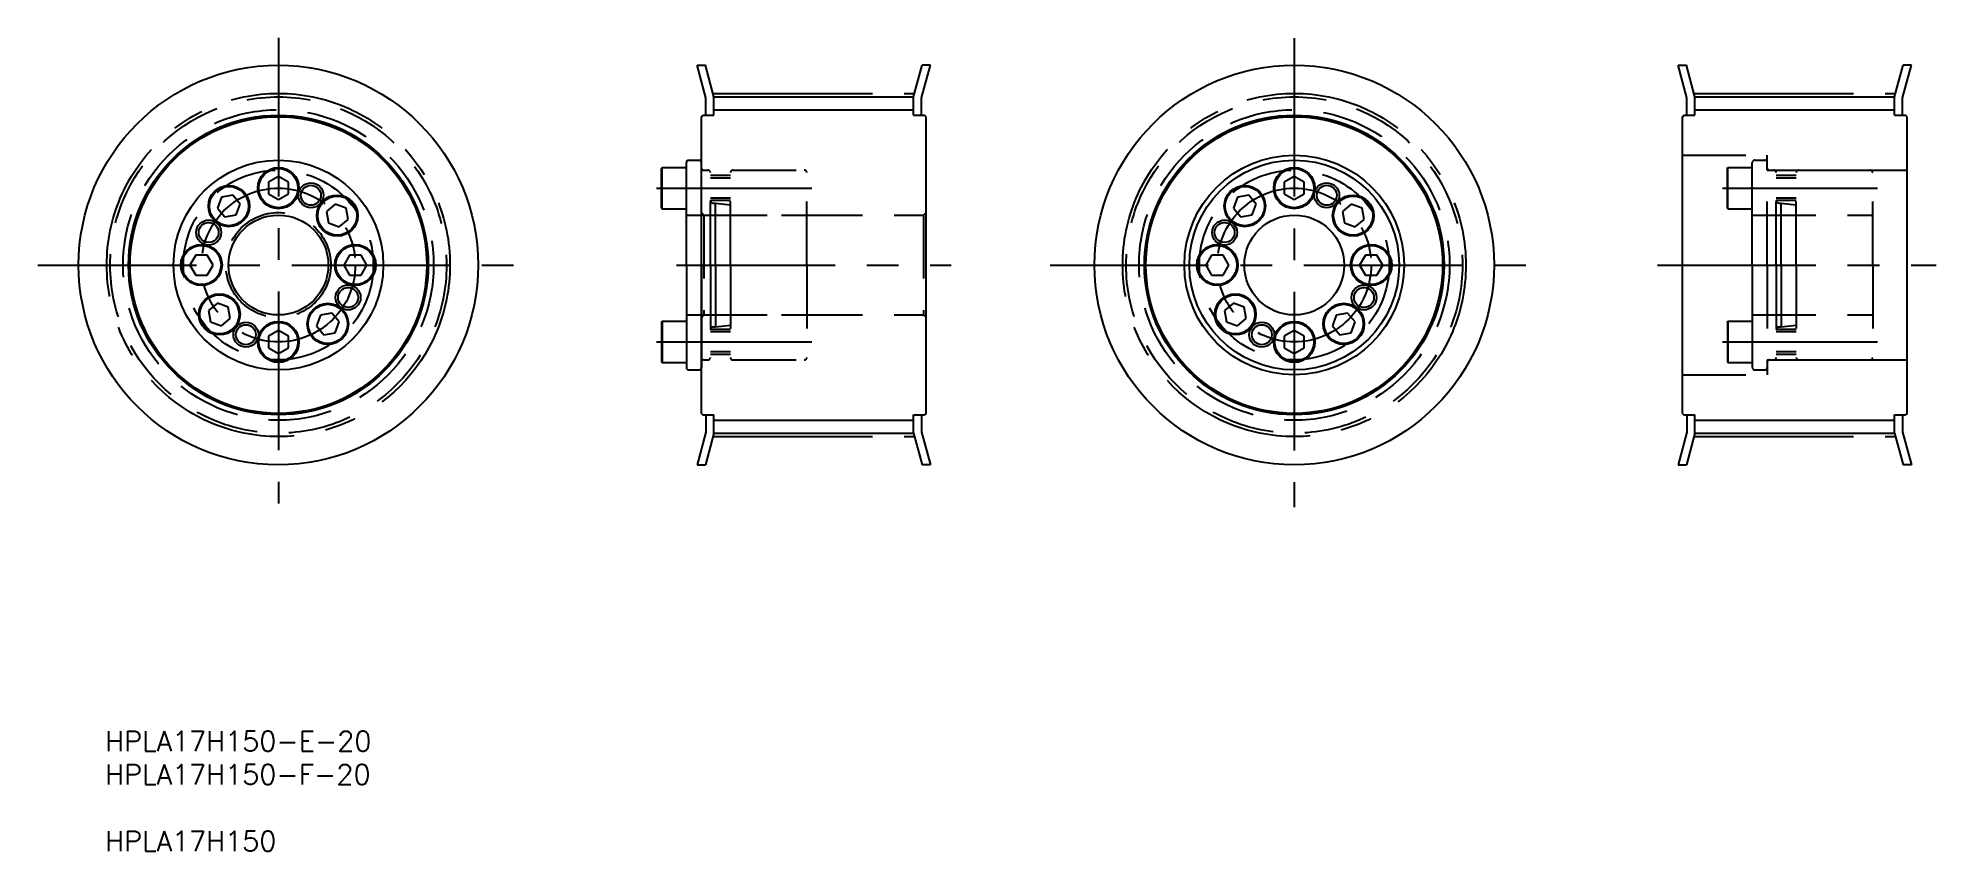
# Model space of a CAD drawing. Extents: x 2 to 382, y -15 to 148.
import ezdxf

# ---------------------------------------------------------------- set-up
doc = ezdxf.new("R2010")
doc.units = 0
doc.linetypes.add('CENTER', pattern=[50.8, 31.75, -6.35, 6.35, -6.35])
doc.linetypes.add('DASHED', pattern=[19.05, 12.7, -6.35])
doc.layers.get('0').update_dxf_attribs({"linetype": 'CONTINUOUS'})
doc.layers.add('CENTER', color=1, linetype='CENTER')
doc.styles.add('MISUMI', font='txt.shx')

# ---------------------------------------------------------------- blocks, each defined once
blk = doc.blocks.new('*U6')
at = {"color": 7, "linetype": 'CONTINUOUS', "style": 'MISUMI'}
for s, p in [('HPLA17H150-E-20', (15.05, 4.8)), ('HPLA17H150-F-20', (15.05, -1.87)), ('HPLA17H150', (15.05, -15.2))]:
    blk.add_text(s, height=4, dxfattribs=at).set_placement(p)

msp = doc.modelspace()

# ---------------------------------------------------------------- linework, layer by layer
at = {"color": 7, "linetype": 'CONTINUOUS'}
for p, q in [((135.33, 135.61), (133.58, 142.14)), ((133.58, 142.14), (135.24, 142.14)), ((136.93, 135.82), (135.24, 142.14)), ((176.93, 135.82), (178.63, 142.14)), ((178.53, 135.61), (180.28, 142.14)), ((180.28, 142.14), (178.63, 142.14)), ((331.75, 135.61), (330, 142.14)), ((330, 142.14), (331.65, 142.14)), ((333.35, 135.82), (331.65, 142.14)), ((373.35, 135.82), (375.04, 142.14)), ((374.95, 135.61), (376.7, 142.14)), ((376.7, 142.14), (375.04, 142.14)), ((135.33, 132.14), (135.33, 135.61)), ((136.93, 135.82), (176.93, 135.82)), ((136.93, 132.14), (136.93, 135.82)), ((176.93, 132.14), (176.93, 135.82)), ((178.53, 132.14), (178.53, 135.61)), ((331.75, 132.14), (331.75, 135.61)), ((333.35, 135.82), (373.35, 135.82)), ((333.35, 132.14), (333.35, 135.82)), ((373.35, 132.14), (373.35, 135.82)), ((374.95, 132.14), (374.95, 135.61)), ((134.43, 131.84), (134.73, 132.14)), ((134.43, 72.44), (134.43, 131.84)), ((134.73, 132.14), (136.93, 132.14)), ((176.93, 132.14), (179.13, 132.14)), ((179.43, 131.84), (179.13, 132.14)), ((179.43, 72.44), (179.43, 131.84)), ((330.85, 131.84), (331.15, 132.14)), ((330.85, 72.44), (330.85, 131.84)), ((331.15, 132.14), (333.35, 132.14)), ((373.35, 132.14), (375.55, 132.14)), ((375.85, 131.84), (375.55, 132.14)), ((375.85, 72.44), (375.85, 131.84)), ((126.43, 121.47), (126.55, 121.67)), ((126.55, 121.67), (131.43, 121.67)), ((126.55, 113.42), (126.55, 121.67)), ((131.43, 102.14), (131.43, 122.64)), ((131.43, 113.42), (131.43, 121.67)), ((131.93, 123.14), (133.93, 123.14)), ((134.43, 102.14), (134.43, 122.64)), ((49.73, 119.85), (47.73, 118.7)), ((47.73, 118.7), (47.73, 116.39)), ((51.73, 118.7), (49.73, 119.85)), ((50.73, 119.28), (50.73, 119.28)), ((51.23, 118.99), (51.23, 118.99)), ((51.73, 116.39), (51.73, 118.7)), ((126.43, 113.62), (126.43, 121.47)), ((131.43, 115.04), (131.43, 120.04)), ((253.14, 119.85), (251.14, 118.7)), ((251.14, 118.7), (251.14, 116.39)), ((255.14, 118.7), (253.14, 119.85)), ((254.14, 119.28), (254.14, 119.28)), ((254.64, 118.99), (254.64, 118.99)), ((255.14, 116.39), (255.14, 118.7)), ((38.34, 115.71), (37.55, 113.54)), ((40.62, 116.11), (38.34, 115.71)), ((42.1, 114.34), (40.62, 116.11)), ((41.31, 112.17), (42.1, 114.34)), ((47.73, 116.39), (49.73, 115.24)), ((49.73, 115.24), (51.73, 116.39)), ((61.12, 114.32), (59.36, 112.83)), ((63.29, 113.53), (61.12, 114.32)), ((241.76, 115.71), (240.97, 113.54)), ((244.03, 116.11), (241.76, 115.71)), ((245.52, 114.34), (244.03, 116.11)), ((244.73, 112.17), (245.52, 114.34)), ((251.14, 116.39), (253.14, 115.24)), ((253.14, 115.24), (255.14, 116.39)), ((264.54, 114.32), (262.77, 112.83)), ((266.71, 113.53), (264.54, 114.32)), ((37.55, 113.54), (39.04, 111.77)), ((39.04, 111.77), (41.31, 112.17)), ((59.36, 112.83), (59.76, 110.56)), ((59.76, 110.56), (61.93, 109.77)), ((61.93, 109.77), (63.7, 111.25)), ((63.7, 111.25), (63.29, 113.53)), ((126.43, 113.62), (126.55, 113.42)), ((126.55, 113.42), (131.43, 113.42)), ((240.97, 113.54), (242.45, 111.77)), ((242.45, 111.77), (244.73, 112.17)), ((262.77, 112.83), (263.17, 110.56)), ((263.17, 110.56), (265.34, 109.77)), ((265.34, 109.77), (267.11, 111.25)), ((267.11, 111.25), (266.71, 113.53)), ((33.17, 104.14), (32.02, 102.14)), ((35.48, 104.14), (33.17, 104.14)), ((36.64, 102.14), (35.48, 104.14)), ((63.97, 104.14), (62.82, 102.14)), ((66.28, 104.14), (63.97, 104.14)), ((67.44, 102.14), (66.28, 104.14)), ((236.59, 104.14), (235.43, 102.14)), ((238.9, 104.14), (236.59, 104.14)), ((240.05, 102.14), (238.9, 104.14)), ((267.39, 104.14), (266.23, 102.14)), ((269.7, 104.14), (267.39, 104.14)), ((270.85, 102.14), (269.7, 104.14)), ((32.02, 102.14), (33.17, 100.14)), ((33.17, 100.14), (35.48, 100.14)), ((35.48, 100.14), (36.64, 102.14)), ((62.82, 102.14), (63.97, 100.14)), ((63.97, 100.14), (66.28, 100.14)), ((66.28, 100.14), (67.44, 102.14)), ((131.43, 102.14), (131.43, 81.64)), ((134.43, 102.14), (134.43, 81.64)), ((235.43, 102.14), (236.59, 100.14)), ((236.59, 100.14), (238.9, 100.14)), ((238.9, 100.14), (240.05, 102.14)), ((266.23, 102.14), (267.39, 100.14)), ((267.39, 100.14), (269.7, 100.14)), ((269.7, 100.14), (270.85, 102.14)), ((37.53, 94.52), (35.76, 93.04)), ((35.76, 93.04), (36.16, 90.76)), ((39.7, 93.73), (37.53, 94.52)), ((38.33, 89.97), (40.1, 91.46)), ((40.1, 91.46), (39.7, 93.73)), ((58.14, 92.12), (57.35, 89.95)), ((60.42, 92.52), (58.14, 92.12)), ((61.9, 90.75), (60.42, 92.52)), ((240.95, 94.52), (239.18, 93.04)), ((239.18, 93.04), (239.58, 90.76)), ((243.12, 93.73), (240.95, 94.52)), ((241.75, 89.97), (243.52, 91.46)), ((243.52, 91.46), (243.12, 93.73)), ((261.56, 92.12), (260.77, 89.95)), ((263.83, 92.52), (261.56, 92.12)), ((265.32, 90.75), (263.83, 92.52)), ((36.16, 90.76), (38.33, 89.97)), ((49.73, 89.05), (47.73, 87.9)), ((47.73, 87.9), (47.73, 85.59)), ((51.73, 87.9), (49.73, 89.05)), ((51.73, 85.59), (51.73, 87.9)), ((57.35, 89.95), (58.84, 88.18)), ((58.84, 88.18), (61.11, 88.58)), ((61.11, 88.58), (61.9, 90.75)), ((126.43, 90.67), (126.55, 90.87)), ((126.43, 90.67), (126.43, 82.82)), ((126.55, 90.87), (131.43, 90.87)), ((126.55, 90.87), (126.55, 82.62)), ((131.43, 90.87), (131.43, 82.62)), ((131.43, 89.24), (131.43, 84.24)), ((239.58, 90.76), (241.75, 89.97)), ((253.14, 89.05), (251.14, 87.9)), ((251.14, 87.9), (251.14, 85.59)), ((255.14, 87.9), (253.14, 89.05)), ((255.14, 85.59), (255.14, 87.9)), ((260.77, 89.95), (262.25, 88.18)), ((262.25, 88.18), (264.53, 88.58)), ((264.53, 88.58), (265.32, 90.75)), ((47.73, 85.59), (49.73, 84.44)), ((49.73, 84.44), (51.73, 85.59)), ((251.14, 85.59), (253.14, 84.44)), ((253.14, 84.44), (255.14, 85.59)), ((126.43, 82.82), (126.55, 82.62)), ((126.55, 82.62), (131.43, 82.62)), ((131.93, 81.14), (133.93, 81.14)), ((134.43, 72.44), (134.73, 72.14)), ((179.43, 72.44), (179.13, 72.14)), ((330.85, 72.44), (331.15, 72.14)), ((375.85, 72.44), (375.55, 72.14)), ((135.33, 68.68), (133.58, 62.14)), ((134.73, 72.14), (136.93, 72.14)), ((136.93, 68.47), (135.24, 62.14)), ((135.33, 72.14), (135.33, 68.68)), ((136.93, 68.47), (136.93, 72.14)), ((136.93, 68.47), (176.93, 68.47)), ((176.93, 68.47), (176.93, 72.14)), ((176.93, 72.14), (179.13, 72.14)), ((176.93, 68.47), (178.63, 62.14)), ((178.53, 72.14), (178.53, 68.68)), ((178.53, 68.68), (180.28, 62.14)), ((331.75, 68.68), (330, 62.14)), ((331.15, 72.14), (333.35, 72.14)), ((333.35, 68.47), (331.65, 62.14)), ((331.75, 72.14), (331.75, 68.68)), ((333.35, 68.47), (333.35, 72.14)), ((333.35, 68.47), (373.35, 68.47)), ((373.35, 68.47), (373.35, 72.14)), ((373.35, 72.14), (375.55, 72.14)), ((373.35, 68.47), (375.04, 62.14)), ((374.95, 72.14), (374.95, 68.68)), ((374.95, 68.68), (376.7, 62.14)), ((133.58, 62.14), (135.24, 62.14)), ((180.28, 62.14), (178.63, 62.14)), ((330, 62.14), (331.65, 62.14)), ((376.7, 62.14), (375.04, 62.14))]:
    msp.add_line(p, q, dxfattribs=at)
at = {"color": 3, "linetype": 'CONTINUOUS'}
for p, q in [((136.93, 133.23), (176.93, 133.23)), ((333.35, 133.23), (373.35, 133.23)), ((136.93, 71.06), (176.93, 71.06)), ((333.35, 71.06), (373.35, 71.06))]:
    msp.add_line(p, q, dxfattribs=at)
at = {"color": 3, "linetype": 'DASHED'}
for p, q in [((330.85, 124.14), (347.85, 124.14)), ((339.85, 121.47), (339.96, 121.67)), ((339.96, 121.67), (344.85, 121.67)), ((339.96, 113.42), (339.96, 121.67)), ((344.85, 102.14), (344.85, 122.64)), ((344.85, 113.42), (344.85, 121.67)), ((345.35, 123.14), (347.35, 123.14)), ((347.85, 121.14), (347.85, 124.14)), ((347.85, 102.14), (347.85, 122.64)), ((134.84, 121.14), (135.73, 121.14)), ((136.23, 102.14), (136.23, 120.64)), ((140.23, 120.04), (136.23, 120.04)), ((140.23, 119.54), (136.23, 119.54)), ((140.23, 102.14), (140.23, 120.64)), ((140.73, 121.14), (155.03, 121.14)), ((155.53, 102.14), (155.53, 120.64)), ((339.85, 113.62), (339.85, 121.47)), ((344.85, 115.04), (344.85, 120.04)), ((347.85, 121.14), (375.85, 121.14)), ((348.26, 121.14), (349.15, 121.14)), ((349.65, 102.14), (349.65, 120.64)), ((353.65, 120.04), (349.65, 120.04)), ((353.65, 119.54), (349.65, 119.54)), ((353.65, 102.14), (353.65, 120.64)), ((354.15, 121.14), (368.45, 121.14)), ((368.95, 102.14), (368.95, 120.64)), ((140.23, 115.54), (136.23, 115.54)), ((140.23, 115.04), (136.23, 115.04)), ((136.83, 114.54), (137.23, 114.54)), ((137.23, 102.14), (137.23, 114.54)), ((137.23, 114.54), (140.23, 114.21)), ((353.65, 115.54), (349.65, 115.54)), ((353.65, 115.04), (349.65, 115.04)), ((350.25, 114.54), (350.65, 114.54)), ((350.65, 102.14), (350.65, 114.54)), ((350.65, 114.54), (353.65, 114.21)), ((131.43, 112.14), (155.53, 112.14)), ((134.43, 112.64), (134.93, 112.14)), ((134.93, 112.14), (178.93, 112.14)), ((134.93, 112.14), (134.93, 92.14)), ((179.43, 112.64), (178.93, 112.14)), ((178.93, 112.14), (178.93, 92.14)), ((339.85, 113.62), (339.96, 113.42)), ((339.96, 113.42), (344.85, 113.42)), ((344.85, 112.14), (368.95, 112.14)), ((136.23, 102.14), (136.23, 83.64)), ((137.23, 102.14), (137.23, 89.74)), ((140.23, 102.14), (140.23, 83.64)), ((155.53, 102.14), (155.53, 83.64)), ((344.85, 102.14), (344.85, 81.64)), ((347.85, 102.14), (347.85, 81.64)), ((349.65, 102.14), (349.65, 83.64)), ((350.65, 102.14), (350.65, 89.74)), ((353.65, 102.14), (353.65, 83.64)), ((368.95, 102.14), (368.95, 83.64)), ((131.43, 92.14), (155.53, 92.14)), ((134.43, 91.64), (134.93, 92.14)), ((134.93, 92.14), (178.93, 92.14)), ((179.43, 91.64), (178.93, 92.14)), ((344.85, 92.14), (368.95, 92.14)), ((140.23, 89.24), (136.23, 89.24)), ((140.23, 88.74), (136.23, 88.74)), ((136.83, 89.74), (137.23, 89.74)), ((137.23, 89.74), (140.23, 90.08)), ((339.85, 90.67), (339.96, 90.87)), ((339.85, 90.67), (339.85, 82.82)), ((339.96, 90.87), (344.85, 90.87)), ((339.96, 90.87), (339.96, 82.62)), ((344.85, 90.87), (344.85, 82.62)), ((344.85, 89.24), (344.85, 84.24)), ((353.65, 89.24), (349.65, 89.24)), ((353.65, 88.74), (349.65, 88.74)), ((350.25, 89.74), (350.65, 89.74)), ((350.65, 89.74), (353.65, 90.08)), ((140.23, 84.74), (136.23, 84.74)), ((140.23, 84.24), (136.23, 84.24)), ((353.65, 84.74), (349.65, 84.74)), ((353.65, 84.24), (349.65, 84.24)), ((134.84, 83.14), (135.73, 83.14)), ((140.73, 83.14), (155.03, 83.14)), ((330.85, 80.14), (347.85, 80.14)), ((339.85, 82.82), (339.96, 82.62)), ((339.96, 82.62), (344.85, 82.62)), ((345.35, 81.14), (347.35, 81.14)), ((347.85, 83.14), (347.85, 80.14)), ((347.85, 83.14), (375.85, 83.14)), ((348.26, 83.14), (349.15, 83.14)), ((354.15, 83.14), (368.45, 83.14))]:
    msp.add_line(p, q, dxfattribs=at)
at = {"color": 7, "linetype": 'CONTINUOUS'}
for centre, radius in [((49.73, 102.14), 40), ((253.14, 102.14), 40), ((49.73, 102.14), 30), ((49.73, 102.14), 29.7), ((253.14, 102.14), 30), ((253.14, 102.14), 29.7), ((49.73, 102.14), 21), ((49.73, 117.54), 4.12), ((253.14, 102.14), 22), ((253.14, 102.14), 21), ((253.14, 117.54), 4.12), ((39.83, 113.94), 4.12), ((39.83, 113.94), 3.92), ((49.73, 117.54), 3.92), ((56.24, 116.1), 2), ((243.24, 113.94), 4.12), ((243.24, 113.94), 3.92), ((253.14, 117.54), 3.92), ((259.65, 116.1), 2.5), ((259.65, 116.1), 2), ((61.53, 112.04), 4.12), ((61.53, 112.04), 3.92), ((264.94, 112.04), 4.12), ((264.94, 112.04), 3.92), ((35.77, 108.65), 2), ((49.73, 102.14), 10), ((239.19, 108.65), 2.5), ((239.19, 108.65), 2), ((253.14, 102.14), 10), ((34.33, 102.14), 4.12), ((34.33, 102.14), 3.92), ((65.13, 102.14), 4.12), ((65.13, 102.14), 3.92), ((237.74, 102.14), 4.12), ((237.74, 102.14), 3.92), ((268.54, 102.14), 4.12), ((268.54, 102.14), 3.92), ((37.93, 92.25), 4.12), ((37.93, 92.25), 3.92), ((63.69, 95.64), 2), ((241.35, 92.25), 4.12), ((241.35, 92.25), 3.92), ((267.1, 95.64), 2.5), ((267.1, 95.64), 2), ((59.63, 90.35), 4.12), ((59.63, 90.35), 3.92), ((263.04, 90.35), 4.12), ((263.04, 90.35), 3.92), ((43.22, 88.19), 2), ((49.73, 86.74), 4.12), ((49.73, 86.74), 3.92), ((246.64, 88.19), 2.5), ((246.64, 88.19), 2), ((253.14, 86.74), 4.12), ((253.14, 86.74), 3.92)]:
    msp.add_circle(centre, radius, dxfattribs=at)
at = {"color": 3, "linetype": 'DASHED'}
for centre, radius in [((49.73, 102.14), 33.67), ((49.73, 102.14), 31.09), ((253.14, 102.14), 33.67), ((253.14, 102.14), 31.09), ((49.73, 102.14), 19), ((253.14, 102.14), 19), ((49.73, 102.14), 10.5)]:
    msp.add_circle(centre, radius, dxfattribs=at)
at = {"color": 3}
for centre in [(56.24, 116.1), (35.77, 108.65), (63.69, 95.64), (43.22, 88.19)]:
    msp.add_circle(centre, 2.5, dxfattribs=at)
at = {"color": 7, "linetype": 'CONTINUOUS'}
for centre, start, end in [((131.93, 122.64), 90, 180), ((133.93, 122.64), 0, 90), ((131.93, 81.64), 180, 270), ((133.93, 81.64), 270, 0)]:
    msp.add_arc(centre, 0.5, start, end, dxfattribs=at)
at = {"color": 3, "linetype": 'DASHED'}
for centre, radius, start, end in [((345.35, 122.64), 0.5, 90, 180), ((347.35, 122.64), 0.5, 0, 90), ((134.84, 121.55), 0.41, 180, 270), ((135.73, 120.64), 0.5, 0, 90), ((140.73, 120.64), 0.5, 90, 180), ((155.03, 120.64), 0.5, 0, 90), ((348.26, 121.55), 0.41, 180, 270), ((349.15, 120.64), 0.5, 0, 90), ((354.15, 120.64), 0.5, 90, 180), ((368.45, 120.64), 0.5, 0, 90), ((136.83, 115.14), 0.6, 180.0007, 270), ((350.25, 115.14), 0.6, 180.0007, 270), ((136.83, 89.14), 0.6, 90, 179.9993), ((350.25, 89.14), 0.6, 90, 179.9993), ((135.73, 83.64), 0.5, 270, 0), ((140.73, 83.64), 0.5, 180, 270), ((155.03, 83.64), 0.5, 270, 0), ((349.15, 83.64), 0.5, 270, 0), ((354.15, 83.64), 0.5, 180, 270), ((368.45, 83.64), 0.5, 270, 0), ((134.84, 82.73), 0.41, 90, 180), ((345.35, 81.64), 0.5, 180, 270), ((347.35, 81.64), 0.5, 270, 0), ((348.26, 82.73), 0.41, 90, 180)]:
    msp.add_arc(centre, radius, start, end, dxfattribs=at)
at = {"layer": 'CENTER', "color": 1, "linetype": 'CENTER'}
for p, q in [((49.73, 147.61), (49.73, 54.41)), ((253.14, 147.58), (253.14, 53.65)), ((136.93, 136.5), (176.93, 136.5)), ((333.35, 136.5), (373.35, 136.5)), ((125.43, 117.54), (156.53, 117.54)), ((338.85, 117.54), (369.95, 117.54)), ((1.59, 102.14), (98.14, 102.14)), ((129.43, 102.14), (184.43, 102.14)), ((204.24, 102.14), (302.78, 102.14)), ((325.84, 102.14), (381.64, 102.14)), ((125.43, 86.74), (156.53, 86.74)), ((338.85, 86.74), (369.95, 86.74)), ((136.93, 67.78), (176.93, 67.78)), ((333.35, 67.78), (373.35, 67.78))]:
    msp.add_line(p, q, dxfattribs=at)
for centre, radius in [((49.73, 102.14), 34.36), ((253.14, 102.14), 34.36), ((49.73, 102.14), 15.4), ((253.14, 102.14), 15.4)]:
    msp.add_circle(centre, radius, dxfattribs=at)

# ---------------------------------------------------------------- block references
at = {"color": 7, "linetype": 'CONTINUOUS'}
msp.add_blockref('*U6', (0, 0), dxfattribs=at)

doc.saveas('drawing.dxf')
